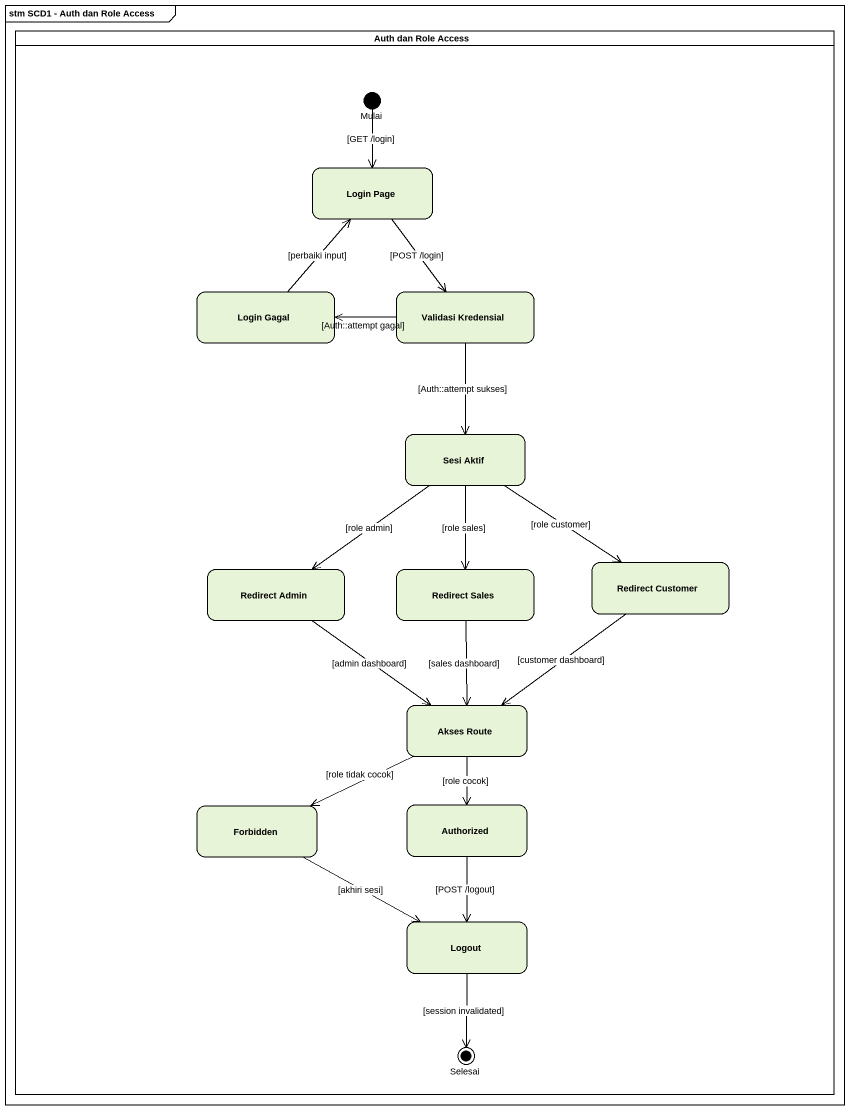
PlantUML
@startuml
mainframe stm SCD1 - Auth dan Role Access
hide empty description
state "Auth dan Role Access" as Auth_dan_Role_Access <<partition>> {
  state Mulai <<start>>
  state "Login Page" as Login_Page
  state "Login Gagal" as Login_Gagal
  state "Validasi Kredensial" as Validasi_Kredensial
  state "Sesi Aktif" as Sesi_Aktif
  state "Redirect Admin" as Redirect_Admin
  state "Redirect Sales" as Redirect_Sales
  state "Redirect Customer" as Redirect_Customer
  state "Akses Route" as Akses_Route
  state Forbidden
  state Authorized
  state Logout
  state Selesai <<end>>
}
Mulai --> Login_Page : [GET /login]
Login_Page --> Validasi_Kredensial : [POST /login]
Login_Gagal -up-> Login_Page : [perbaiki input]
Validasi_Kredensial -left-> Login_Gagal : [Auth::attempt gagal]
Validasi_Kredensial --> Sesi_Aktif : [Auth::attempt sukses]
Sesi_Aktif --> Redirect_Admin : [role admin]
Sesi_Aktif --> Redirect_Sales : [role sales]
Sesi_Aktif --> Redirect_Customer : [role customer]
Redirect_Admin --> Akses_Route : [admin dashboard]
Redirect_Sales --> Akses_Route : [sales dashboard]
Redirect_Customer --> Akses_Route : [customer dashboard]
Akses_Route -left-> Forbidden : [role tidak cocok]
Akses_Route --> Authorized : [role cocok]
Forbidden -right-> Logout : [akhiri sesi]
Authorized --> Logout : [POST /logout]
Logout --> Selesai : [session invalidated]
@enduml
